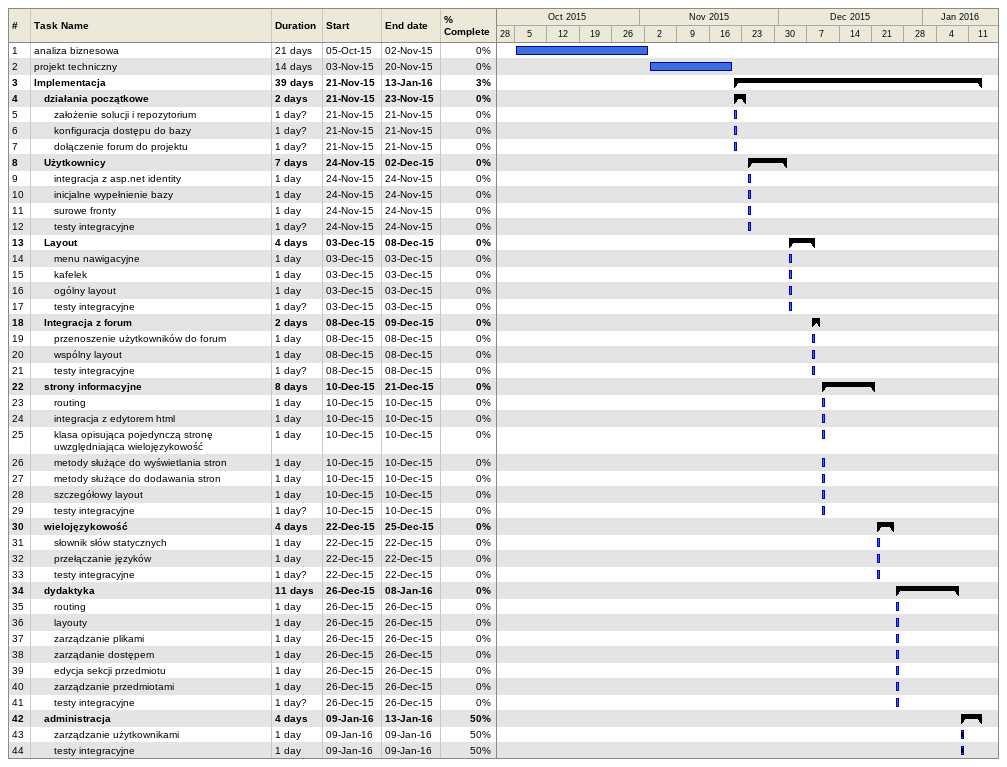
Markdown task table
| ID | Level | Task | Duration | Start | Finish | % complete |
|---|---|---|---|---|---|---|
| 1 | 1 | analiza biznesowa | 21d | 2015-10-05 | 2015-11-02 | 0 |
| 2 | 1 | projekt techniczny | 14d | 2015-11-03 | 2015-11-20 | 0 |
| 3 | 1 | **Implementacja** | 39d | 2015-11-21 | 2016-01-13 | 3 |
| 4 | 2 | **działania początkowe** | 2d | 2015-11-21 | 2015-11-23 | 0 |
| 5 | 3 | założenie solucji i repozytorium | 1d? | 2015-11-21 | 2015-11-21 | 0 |
| 6 | 3 | konfiguracja dostępu do bazy | 1d? | 2015-11-21 | 2015-11-21 | 0 |
| 7 | 3 | dołączenie forum do projektu | 1d? | 2015-11-21 | 2015-11-21 | 0 |
| 8 | 2 | **Użytkownicy** | 7d | 2015-11-24 | 2015-12-02 | 0 |
| 9 | 3 | integracja z asp.net identity | 1d | 2015-11-24 | 2015-11-24 | 0 |
| 10 | 3 | inicjalne wypełnienie bazy | 1d | 2015-11-24 | 2015-11-24 | 0 |
| 11 | 3 | surowe fronty | 1d | 2015-11-24 | 2015-11-24 | 0 |
| 12 | 3 | testy integracyjne | 1d? | 2015-11-24 | 2015-11-24 | 0 |
| 13 | 2 | **Layout** | 4d | 2015-12-03 | 2015-12-08 | 0 |
| 14 | 3 | menu nawigacyjne | 1d | 2015-12-03 | 2015-12-03 | 0 |
| 15 | 3 | kafelek | 1d | 2015-12-03 | 2015-12-03 | 0 |
| 16 | 3 | ogólny layout | 1d | 2015-12-03 | 2015-12-03 | 0 |
| 17 | 3 | testy integracyjne | 1d? | 2015-12-03 | 2015-12-03 | 0 |
| 18 | 2 | **Integracja z forum** | 2d | 2015-12-08 | 2015-12-09 | 0 |
| 19 | 3 | przenoszenie użytkowników do forum | 1d | 2015-12-08 | 2015-12-08 | 0 |
| 20 | 3 | wspólny layout | 1d | 2015-12-08 | 2015-12-08 | 0 |
| 21 | 3 | testy integracyjne | 1d? | 2015-12-08 | 2015-12-08 | 0 |
| 22 | 2 | **strony informacyjne** | 8d | 2015-12-10 | 2015-12-21 | 0 |
| 23 | 3 | routing | 1d | 2015-12-10 | 2015-12-10 | 0 |
| 24 | 3 | integracja z edytorem html | 1d | 2015-12-10 | 2015-12-10 | 0 |
| 25 | 3 | klasa opisująca pojedynczą stronę uwzględniająca wielojęzykowość | 1d | 2015-12-10 | 2015-12-10 | 0 |
| 26 | 3 | metody służące do wyświetlania stron | 1d | 2015-12-10 | 2015-12-10 | 0 |
| 27 | 3 | metody służące do dodawania stron | 1d | 2015-12-10 | 2015-12-10 | 0 |
| 28 | 3 | szczegółowy layout | 1d | 2015-12-10 | 2015-12-10 | 0 |
| 29 | 3 | testy integracyjne | 1d? | 2015-12-10 | 2015-12-10 | 0 |
| 30 | 2 | **wielojęzykowość** | 4d | 2015-12-22 | 2015-12-25 | 0 |
| 31 | 3 | słownik słów statycznych | 1d | 2015-12-22 | 2015-12-22 | 0 |
| 32 | 3 | przełączanie języków | 1d | 2015-12-22 | 2015-12-22 | 0 |
| 33 | 3 | testy integracyjne | 1d? | 2015-12-22 | 2015-12-22 | 0 |
| 34 | 2 | **dydaktyka** | 11d | 2015-12-26 | 2016-01-08 | 0 |
| 35 | 3 | routing | 1d | 2015-12-26 | 2015-12-26 | 0 |
| 36 | 3 | layouty | 1d | 2015-12-26 | 2015-12-26 | 0 |
| 37 | 3 | zarządzanie plikami | 1d | 2015-12-26 | 2015-12-26 | 0 |
| 38 | 3 | zarządanie dostępem | 1d | 2015-12-26 | 2015-12-26 | 0 |
| 39 | 3 | edycja sekcji przedmiotu | 1d | 2015-12-26 | 2015-12-26 | 0 |
| 40 | 3 | zarządzanie przedmiotami | 1d | 2015-12-26 | 2015-12-26 | 0 |
| 41 | 3 | testy integracyjne | 1d? | 2015-12-26 | 2015-12-26 | 0 |
| 42 | 2 | **administracja** | 4d | 2016-01-09 | 2016-01-13 | 50 |
| 43 | 3 | zarządzanie użytkownikami | 1d | 2016-01-09 | 2016-01-09 | 50 |
| 44 | 3 | testy integracyjne | 1d | 2016-01-09 | 2016-01-09 | 50 |
